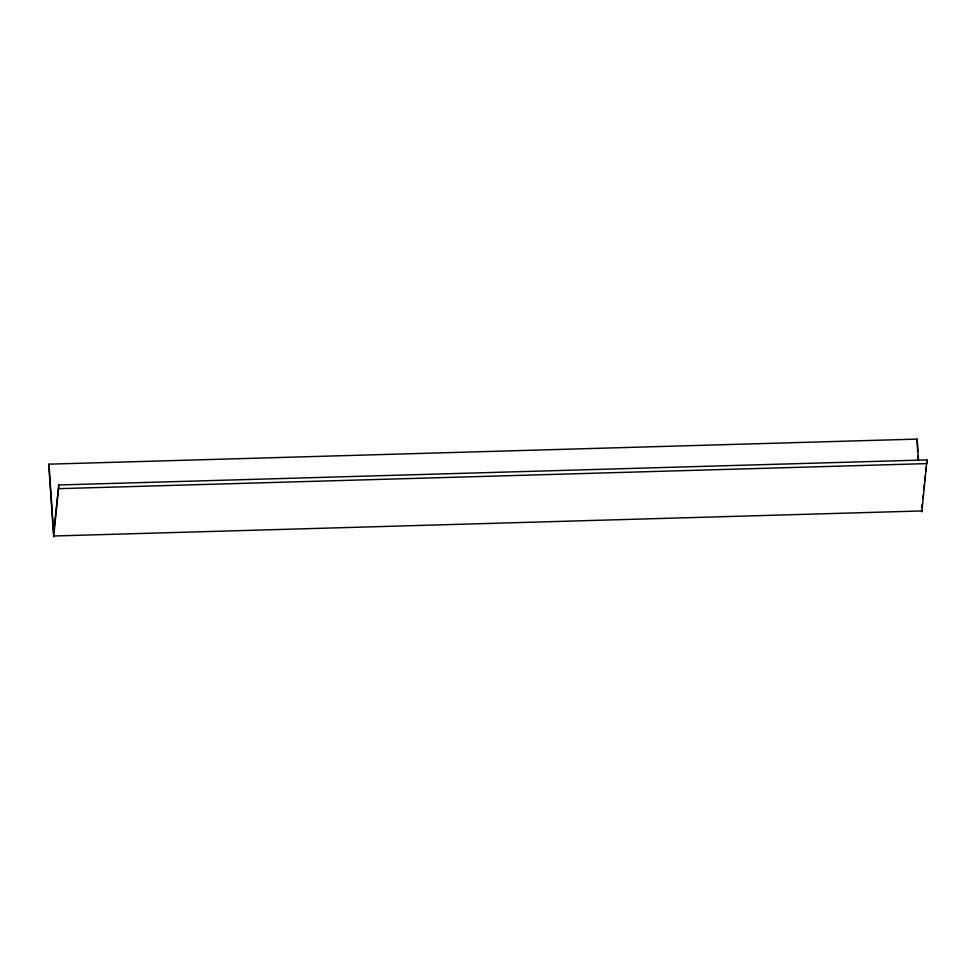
<?xml version="1.0" encoding="UTF-8"?>
<svg xmlns="http://www.w3.org/2000/svg" width="976" height="976" viewBox="0 0 976 976"><rect width="100%" height="100%" fill="white"/><g stroke="black" fill="none" stroke-linecap="round" stroke-linejoin="round"><path stroke-width="1.46" d="M918.501 460.208L917.135 439.102L49.007 464.161L48.8 466.052L53.704 536.898L58.828 484.974L926.956 459.903L921.844 511.839L921.527 510.521M58.828 484.974L53.607 532.762L49.007 464.161M917.135 439.102L917.623 451.546M922.186 504.287L921.808 507.605M922.832 498.37L923.15 495.405M923.784 489.488L924.26 485.06M924.736 480.619L925.211 476.178M925.687 471.737L926.163 467.309M926.639 462.868L926.956 459.903M59.06 488.659L927.2 463.6M53.973 535.995L922.113 510.936M917.916 456.073L918.209 460.599"/></g></svg>
